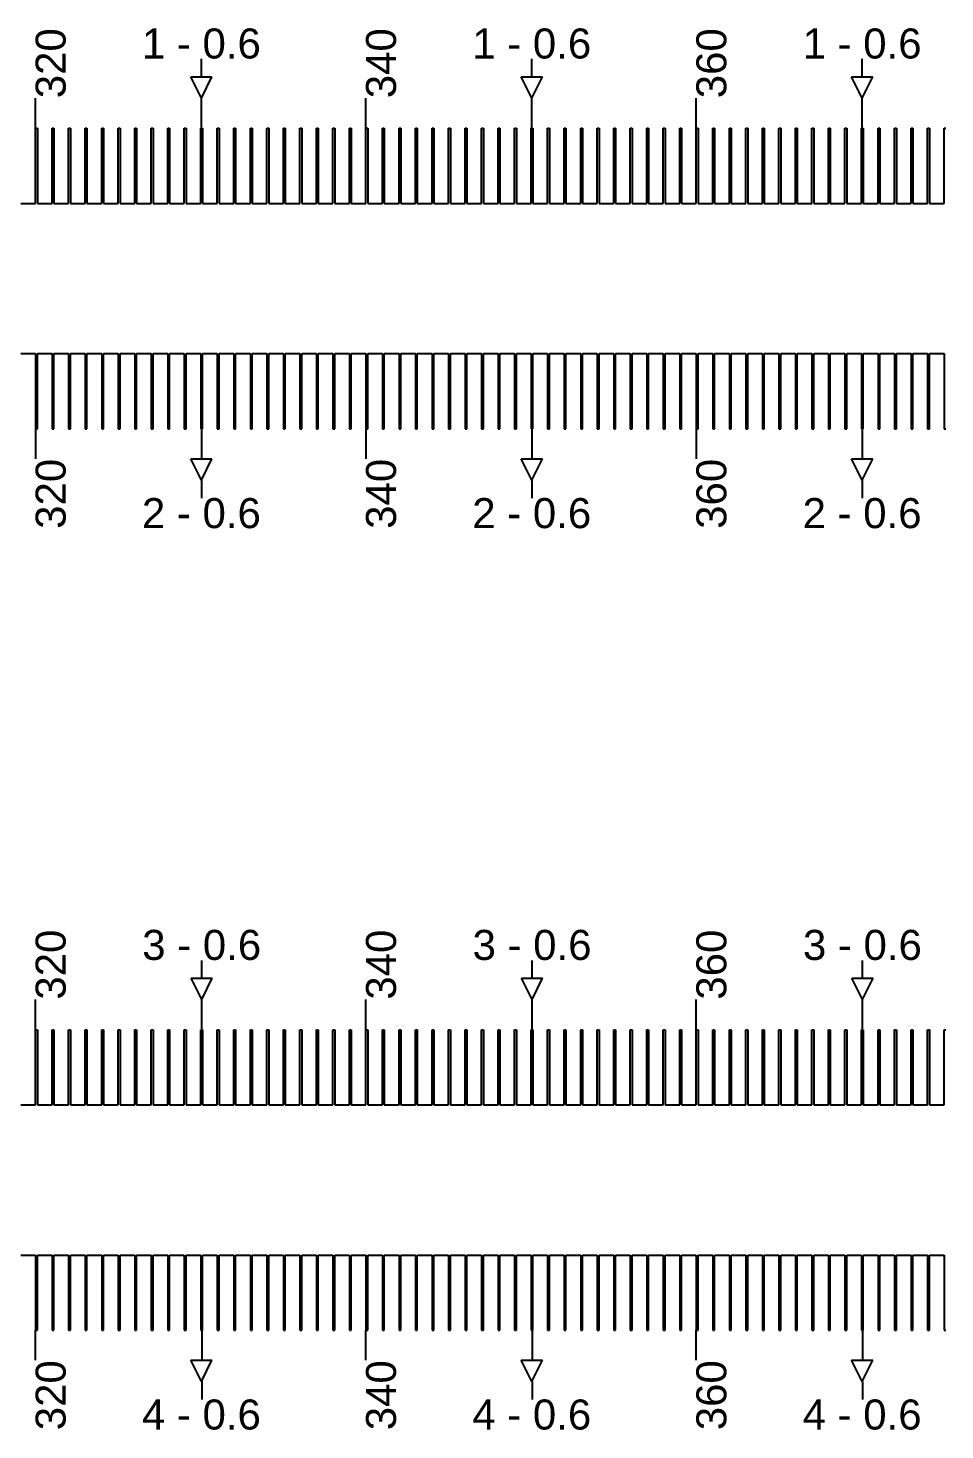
# Model space of a CAD drawing. Extents: x -119394 to 128420, y 74496 to 185496.
# Drawn here: x 45587.8 to 45893.1, y 112862.7 to 113329.2 of the extents above; entities that cross this region are included whole.
import ezdxf

# ---------------------------------------------------------------- set-up
doc = ezdxf.new("R2010")
doc.units = 13
doc.layers.add('CL - Label-1', color=120, linetype='Continuous')
doc.layers.add('CL - Label-2', color=132, linetype='Continuous')
doc.layers.add('CL - Sub-Micro', color=7, linetype='Continuous', true_color=0x47d1ff)
doc.styles.get("Standard").update_dxf_attribs({"font": 'arial.ttf'})

msp = doc.modelspace()

# ---------------------------------------------------------------- linework, layer by layer
for p, q in [((45645.49, 113312.94), (45645.49, 113318.94)), ((45755.49, 113312.94), (45755.49, 113318.94)), ((45865.49, 113312.94), (45865.49, 113318.94)), ((45590.29, 113295.86), (45590.29, 113305.86)), ((45645.49, 113295.86), (45645.49, 113305.86)), ((45700.29, 113295.86), (45700.29, 113305.86)), ((45755.49, 113295.86), (45755.49, 113305.86)), ((45810.29, 113295.86), (45810.29, 113305.86)), ((45865.49, 113295.86), (45865.49, 113305.86)), ((45590.29, 113195.86), (45590.29, 113185.86)), ((45645.49, 113195.86), (45645.49, 113185.86)), ((45700.29, 113195.86), (45700.29, 113185.86)), ((45755.49, 113195.86), (45755.49, 113185.86)), ((45810.29, 113195.86), (45810.29, 113185.86)), ((45865.49, 113195.86), (45865.49, 113185.86)), ((45645.49, 113178.79), (45645.49, 113172.79)), ((45755.49, 113178.79), (45755.49, 113172.79)), ((45865.49, 113178.79), (45865.49, 113172.79)), ((45645.59, 113012.94), (45645.59, 113018.94)), ((45755.59, 113012.94), (45755.59, 113018.94)), ((45865.59, 113012.94), (45865.59, 113018.94)), ((45590.29, 112995.86), (45590.29, 113005.86)), ((45645.59, 112995.86), (45645.59, 113005.86)), ((45700.29, 112995.86), (45700.29, 113005.86)), ((45755.59, 112995.86), (45755.59, 113005.86)), ((45810.29, 112995.86), (45810.29, 113005.86)), ((45865.59, 112995.86), (45865.59, 113005.86)), ((45590.29, 112885.86), (45590.29, 112895.86)), ((45645.59, 112895.86), (45645.59, 112885.86)), ((45700.29, 112885.86), (45700.29, 112895.86)), ((45755.59, 112895.86), (45755.59, 112885.86)), ((45810.29, 112885.86), (45810.29, 112895.86)), ((45865.59, 112895.86), (45865.59, 112885.86)), ((45645.59, 112878.79), (45645.59, 112872.79)), ((45755.59, 112878.79), (45755.59, 112872.79)), ((45865.59, 112878.79), (45865.59, 112872.79))]:
    msp.add_line(p, q)
at = {"layer": 'CL - Label-2'}
for p, q in [((45645.49, 113305.86), (45641.95, 113312.96)), ((45641.95, 113312.96), (45649.02, 113312.96)), ((45645.49, 113305.86), (45649.02, 113312.96)), ((45755.49, 113305.86), (45751.95, 113312.96)), ((45751.95, 113312.96), (45759.02, 113312.96)), ((45755.49, 113305.86), (45759.02, 113312.96)), ((45865.49, 113305.86), (45861.95, 113312.96)), ((45861.95, 113312.96), (45869.02, 113312.96)), ((45865.49, 113305.86), (45869.02, 113312.96)), ((45645.49, 113178.79), (45641.95, 113185.89)), ((45641.95, 113185.89), (45649.02, 113185.89)), ((45645.49, 113178.79), (45649.02, 113185.89)), ((45755.49, 113178.79), (45751.95, 113185.89)), ((45751.95, 113185.89), (45759.02, 113185.89)), ((45755.49, 113178.79), (45759.02, 113185.89)), ((45865.49, 113178.79), (45861.95, 113185.89)), ((45861.95, 113185.89), (45869.02, 113185.89)), ((45865.49, 113178.79), (45869.02, 113185.89)), ((45645.59, 113005.86), (45642.05, 113012.96)), ((45642.05, 113012.96), (45649.12, 113012.96)), ((45645.59, 113005.86), (45649.12, 113012.96)), ((45755.59, 113005.86), (45752.05, 113012.96)), ((45752.05, 113012.96), (45759.12, 113012.96)), ((45755.59, 113005.86), (45759.12, 113012.96)), ((45865.59, 113005.86), (45862.05, 113012.96)), ((45862.05, 113012.96), (45869.12, 113012.96)), ((45865.59, 113005.86), (45869.12, 113012.96)), ((45645.49, 112878.79), (45641.95, 112885.89)), ((45641.95, 112885.89), (45649.02, 112885.89)), ((45645.49, 112878.79), (45649.02, 112885.89)), ((45755.49, 112878.79), (45751.95, 112885.89)), ((45751.95, 112885.89), (45759.02, 112885.89)), ((45755.49, 112878.79), (45759.02, 112885.89)), ((45865.49, 112878.79), (45861.95, 112885.89)), ((45861.95, 112885.89), (45869.02, 112885.89)), ((45865.49, 112878.79), (45869.02, 112885.89))]:
    msp.add_line(p, q, dxfattribs=at)
at = {"layer": 'CL - Sub-Micro'}
for p, q in [((45590.29, 113270.86), (45590.29, 113295.86)), ((45590.29, 113295.86), (45590.89, 113295.86)), ((45590.89, 113295.86), (45590.89, 113270.86)), ((45595.79, 113270.86), (45595.79, 113295.86)), ((45595.79, 113295.86), (45596.39, 113295.86)), ((45596.39, 113295.86), (45596.39, 113270.86)), ((45601.29, 113270.86), (45601.29, 113295.86)), ((45601.29, 113295.86), (45601.89, 113295.86)), ((45601.89, 113295.86), (45601.89, 113270.86)), ((45606.79, 113270.86), (45606.79, 113295.86)), ((45606.79, 113295.86), (45607.39, 113295.86)), ((45607.39, 113295.86), (45607.39, 113270.86)), ((45612.29, 113270.86), (45612.29, 113295.86)), ((45612.29, 113295.86), (45612.89, 113295.86)), ((45612.89, 113295.86), (45612.89, 113270.86)), ((45617.79, 113270.86), (45617.79, 113295.86)), ((45617.79, 113295.86), (45618.39, 113295.86)), ((45618.39, 113295.86), (45618.39, 113270.86)), ((45623.29, 113270.86), (45623.29, 113295.86)), ((45623.29, 113295.86), (45623.89, 113295.86)), ((45623.89, 113295.86), (45623.89, 113270.86)), ((45628.79, 113270.86), (45628.79, 113295.86)), ((45628.79, 113295.86), (45629.39, 113295.86)), ((45629.39, 113295.86), (45629.39, 113270.86)), ((45634.29, 113270.86), (45634.29, 113295.86)), ((45634.29, 113295.86), (45634.89, 113295.86)), ((45634.89, 113295.86), (45634.89, 113270.86)), ((45639.79, 113270.86), (45639.79, 113295.86)), ((45639.79, 113295.86), (45640.39, 113295.86)), ((45640.39, 113295.86), (45640.39, 113270.86)), ((45645.29, 113270.86), (45645.29, 113295.86)), ((45645.29, 113295.86), (45645.89, 113295.86)), ((45645.89, 113295.86), (45645.89, 113270.86)), ((45650.79, 113270.86), (45650.79, 113295.86)), ((45650.79, 113295.86), (45651.39, 113295.86)), ((45651.39, 113295.86), (45651.39, 113270.86)), ((45656.29, 113270.86), (45656.29, 113295.86)), ((45656.29, 113295.86), (45656.89, 113295.86)), ((45656.89, 113295.86), (45656.89, 113270.86)), ((45661.79, 113270.86), (45661.79, 113295.86)), ((45661.79, 113295.86), (45662.39, 113295.86)), ((45662.39, 113295.86), (45662.39, 113270.86)), ((45667.29, 113270.86), (45667.29, 113295.86)), ((45667.29, 113295.86), (45667.89, 113295.86)), ((45667.89, 113295.86), (45667.89, 113270.86)), ((45672.79, 113270.86), (45672.79, 113295.86)), ((45672.79, 113295.86), (45673.39, 113295.86)), ((45673.39, 113295.86), (45673.39, 113270.86)), ((45678.29, 113270.86), (45678.29, 113295.86)), ((45678.29, 113295.86), (45678.89, 113295.86)), ((45678.89, 113295.86), (45678.89, 113270.86)), ((45683.79, 113270.86), (45683.79, 113295.86)), ((45683.79, 113295.86), (45684.39, 113295.86)), ((45684.39, 113295.86), (45684.39, 113270.86)), ((45689.29, 113270.86), (45689.29, 113295.86)), ((45689.29, 113295.86), (45689.89, 113295.86)), ((45689.89, 113295.86), (45689.89, 113270.86)), ((45694.79, 113270.86), (45694.79, 113295.86)), ((45694.79, 113295.86), (45695.39, 113295.86)), ((45695.39, 113295.86), (45695.39, 113270.86)), ((45700.29, 113270.86), (45700.29, 113295.86)), ((45700.29, 113295.86), (45700.89, 113295.86)), ((45700.89, 113295.86), (45700.89, 113270.86)), ((45705.79, 113270.86), (45705.79, 113295.86)), ((45705.79, 113295.86), (45706.39, 113295.86)), ((45706.39, 113295.86), (45706.39, 113270.86)), ((45711.29, 113270.86), (45711.29, 113295.86)), ((45711.29, 113295.86), (45711.89, 113295.86)), ((45711.89, 113295.86), (45711.89, 113270.86)), ((45716.79, 113270.86), (45716.79, 113295.86)), ((45716.79, 113295.86), (45717.39, 113295.86)), ((45717.39, 113295.86), (45717.39, 113270.86)), ((45722.29, 113270.86), (45722.29, 113295.86)), ((45722.29, 113295.86), (45722.89, 113295.86)), ((45722.89, 113295.86), (45722.89, 113270.86)), ((45727.79, 113270.86), (45727.79, 113295.86)), ((45727.79, 113295.86), (45728.39, 113295.86)), ((45728.39, 113295.86), (45728.39, 113270.86)), ((45733.29, 113270.86), (45733.29, 113295.86)), ((45733.29, 113295.86), (45733.89, 113295.86)), ((45733.89, 113295.86), (45733.89, 113270.86)), ((45738.79, 113270.86), (45738.79, 113295.86)), ((45738.79, 113295.86), (45739.39, 113295.86)), ((45739.39, 113295.86), (45739.39, 113270.86)), ((45744.29, 113270.86), (45744.29, 113295.86)), ((45744.29, 113295.86), (45744.89, 113295.86)), ((45744.89, 113295.86), (45744.89, 113270.86)), ((45749.79, 113270.86), (45749.79, 113295.86)), ((45749.79, 113295.86), (45750.39, 113295.86)), ((45750.39, 113295.86), (45750.39, 113270.86)), ((45755.29, 113270.86), (45755.29, 113295.86)), ((45755.29, 113295.86), (45755.89, 113295.86)), ((45755.89, 113295.86), (45755.89, 113270.86)), ((45760.79, 113270.86), (45760.79, 113295.86)), ((45760.79, 113295.86), (45761.39, 113295.86)), ((45761.39, 113295.86), (45761.39, 113270.86)), ((45766.29, 113270.86), (45766.29, 113295.86)), ((45766.29, 113295.86), (45766.89, 113295.86)), ((45766.89, 113295.86), (45766.89, 113270.86)), ((45771.79, 113270.86), (45771.79, 113295.86)), ((45771.79, 113295.86), (45772.39, 113295.86)), ((45772.39, 113295.86), (45772.39, 113270.86)), ((45777.29, 113270.86), (45777.29, 113295.86)), ((45777.29, 113295.86), (45777.89, 113295.86)), ((45777.89, 113295.86), (45777.89, 113270.86)), ((45782.79, 113270.86), (45782.79, 113295.86)), ((45782.79, 113295.86), (45783.39, 113295.86)), ((45783.39, 113295.86), (45783.39, 113270.86)), ((45788.29, 113270.86), (45788.29, 113295.86)), ((45788.29, 113295.86), (45788.89, 113295.86)), ((45788.89, 113295.86), (45788.89, 113270.86)), ((45793.79, 113270.86), (45793.79, 113295.86)), ((45793.79, 113295.86), (45794.39, 113295.86)), ((45794.39, 113295.86), (45794.39, 113270.86)), ((45799.29, 113270.86), (45799.29, 113295.86)), ((45799.29, 113295.86), (45799.89, 113295.86)), ((45799.89, 113295.86), (45799.89, 113270.86)), ((45804.79, 113270.86), (45804.79, 113295.86)), ((45804.79, 113295.86), (45805.39, 113295.86)), ((45805.39, 113295.86), (45805.39, 113270.86)), ((45810.29, 113270.86), (45810.29, 113295.86)), ((45810.29, 113295.86), (45810.89, 113295.86)), ((45810.89, 113295.86), (45810.89, 113270.86)), ((45815.79, 113270.86), (45815.79, 113295.86)), ((45815.79, 113295.86), (45816.39, 113295.86)), ((45816.39, 113295.86), (45816.39, 113270.86)), ((45821.29, 113270.86), (45821.29, 113295.86)), ((45821.29, 113295.86), (45821.89, 113295.86)), ((45821.89, 113295.86), (45821.89, 113270.86)), ((45826.79, 113270.86), (45826.79, 113295.86)), ((45826.79, 113295.86), (45827.39, 113295.86)), ((45827.39, 113295.86), (45827.39, 113270.86)), ((45832.29, 113270.86), (45832.29, 113295.86)), ((45832.29, 113295.86), (45832.89, 113295.86)), ((45832.89, 113295.86), (45832.89, 113270.86)), ((45837.79, 113270.86), (45837.79, 113295.86)), ((45837.79, 113295.86), (45838.39, 113295.86)), ((45838.39, 113295.86), (45838.39, 113270.86)), ((45843.29, 113270.86), (45843.29, 113295.86)), ((45843.29, 113295.86), (45843.89, 113295.86)), ((45843.89, 113295.86), (45843.89, 113270.86)), ((45848.79, 113270.86), (45848.79, 113295.86)), ((45848.79, 113295.86), (45849.39, 113295.86)), ((45849.39, 113295.86), (45849.39, 113270.86)), ((45854.29, 113270.86), (45854.29, 113295.86)), ((45854.29, 113295.86), (45854.89, 113295.86)), ((45854.89, 113295.86), (45854.89, 113270.86)), ((45859.79, 113270.86), (45859.79, 113295.86)), ((45859.79, 113295.86), (45860.39, 113295.86)), ((45860.39, 113295.86), (45860.39, 113270.86)), ((45865.29, 113270.86), (45865.29, 113295.86)), ((45865.29, 113295.86), (45865.89, 113295.86)), ((45865.89, 113295.86), (45865.89, 113270.86)), ((45870.79, 113270.86), (45870.79, 113295.86)), ((45870.79, 113295.86), (45871.39, 113295.86)), ((45871.39, 113295.86), (45871.39, 113270.86)), ((45876.29, 113270.86), (45876.29, 113295.86)), ((45876.29, 113295.86), (45876.89, 113295.86)), ((45876.89, 113295.86), (45876.89, 113270.86)), ((45881.79, 113270.86), (45881.79, 113295.86)), ((45881.79, 113295.86), (45882.39, 113295.86)), ((45882.39, 113295.86), (45882.39, 113270.86)), ((45887.29, 113270.86), (45887.29, 113295.86)), ((45887.29, 113295.86), (45887.89, 113295.86)), ((45887.89, 113295.86), (45887.89, 113270.86)), ((45892.79, 113270.86), (45892.79, 113295.86)), ((45892.79, 113295.86), (45893.39, 113295.86)), ((45585.39, 113270.86), (45590.29, 113270.86)), ((45590.89, 113270.86), (45595.79, 113270.86)), ((45596.39, 113270.86), (45601.29, 113270.86)), ((45601.89, 113270.86), (45606.79, 113270.86)), ((45607.39, 113270.86), (45612.29, 113270.86)), ((45612.89, 113270.86), (45617.79, 113270.86)), ((45618.39, 113270.86), (45623.29, 113270.86)), ((45623.89, 113270.86), (45628.79, 113270.86)), ((45629.39, 113270.86), (45634.29, 113270.86)), ((45634.89, 113270.86), (45639.79, 113270.86)), ((45640.39, 113270.86), (45645.29, 113270.86)), ((45645.89, 113270.86), (45650.79, 113270.86)), ((45651.39, 113270.86), (45656.29, 113270.86)), ((45656.89, 113270.86), (45661.79, 113270.86)), ((45662.39, 113270.86), (45667.29, 113270.86)), ((45667.89, 113270.86), (45672.79, 113270.86)), ((45673.39, 113270.86), (45678.29, 113270.86)), ((45678.89, 113270.86), (45683.79, 113270.86)), ((45684.39, 113270.86), (45689.29, 113270.86)), ((45689.89, 113270.86), (45694.79, 113270.86)), ((45695.39, 113270.86), (45700.29, 113270.86)), ((45700.89, 113270.86), (45705.79, 113270.86)), ((45706.39, 113270.86), (45711.29, 113270.86)), ((45711.89, 113270.86), (45716.79, 113270.86)), ((45717.39, 113270.86), (45722.29, 113270.86)), ((45722.89, 113270.86), (45727.79, 113270.86)), ((45728.39, 113270.86), (45733.29, 113270.86)), ((45733.89, 113270.86), (45738.79, 113270.86)), ((45739.39, 113270.86), (45744.29, 113270.86)), ((45744.89, 113270.86), (45749.79, 113270.86)), ((45750.39, 113270.86), (45755.29, 113270.86)), ((45755.89, 113270.86), (45760.79, 113270.86)), ((45761.39, 113270.86), (45766.29, 113270.86)), ((45766.89, 113270.86), (45771.79, 113270.86)), ((45772.39, 113270.86), (45777.29, 113270.86)), ((45777.89, 113270.86), (45782.79, 113270.86)), ((45783.39, 113270.86), (45788.29, 113270.86)), ((45788.89, 113270.86), (45793.79, 113270.86)), ((45794.39, 113270.86), (45799.29, 113270.86)), ((45799.89, 113270.86), (45804.79, 113270.86)), ((45805.39, 113270.86), (45810.29, 113270.86)), ((45810.89, 113270.86), (45815.79, 113270.86)), ((45816.39, 113270.86), (45821.29, 113270.86)), ((45821.89, 113270.86), (45826.79, 113270.86)), ((45827.39, 113270.86), (45832.29, 113270.86)), ((45832.89, 113270.86), (45837.79, 113270.86)), ((45838.39, 113270.86), (45843.29, 113270.86)), ((45843.89, 113270.86), (45848.79, 113270.86)), ((45849.39, 113270.86), (45854.29, 113270.86)), ((45854.89, 113270.86), (45859.79, 113270.86)), ((45860.39, 113270.86), (45865.29, 113270.86)), ((45865.89, 113270.86), (45870.79, 113270.86)), ((45871.39, 113270.86), (45876.29, 113270.86)), ((45876.89, 113270.86), (45881.79, 113270.86)), ((45882.39, 113270.86), (45887.29, 113270.86)), ((45887.89, 113270.86), (45892.79, 113270.86)), ((45585.39, 113220.86), (45590.29, 113220.86)), ((45590.29, 113220.86), (45590.29, 113195.86)), ((45590.89, 113195.86), (45590.89, 113220.86)), ((45590.89, 113220.86), (45595.79, 113220.86)), ((45595.79, 113220.86), (45595.79, 113195.86)), ((45596.39, 113195.86), (45596.39, 113220.86)), ((45596.39, 113220.86), (45601.29, 113220.86)), ((45601.29, 113220.86), (45601.29, 113195.86)), ((45601.89, 113195.86), (45601.89, 113220.86)), ((45601.89, 113220.86), (45606.79, 113220.86)), ((45606.79, 113220.86), (45606.79, 113195.86)), ((45607.39, 113195.86), (45607.39, 113220.86)), ((45607.39, 113220.86), (45612.29, 113220.86)), ((45612.29, 113220.86), (45612.29, 113195.86)), ((45612.89, 113195.86), (45612.89, 113220.86)), ((45612.89, 113220.86), (45617.79, 113220.86)), ((45617.79, 113220.86), (45617.79, 113195.86)), ((45618.39, 113195.86), (45618.39, 113220.86)), ((45618.39, 113220.86), (45623.29, 113220.86)), ((45623.29, 113220.86), (45623.29, 113195.86)), ((45623.89, 113195.86), (45623.89, 113220.86)), ((45623.89, 113220.86), (45628.79, 113220.86)), ((45628.79, 113220.86), (45628.79, 113195.86)), ((45629.39, 113195.86), (45629.39, 113220.86)), ((45629.39, 113220.86), (45634.29, 113220.86)), ((45634.29, 113220.86), (45634.29, 113195.86)), ((45634.89, 113195.86), (45634.89, 113220.86)), ((45634.89, 113220.86), (45639.79, 113220.86)), ((45639.79, 113220.86), (45639.79, 113195.86)), ((45640.39, 113195.86), (45640.39, 113220.86)), ((45640.39, 113220.86), (45645.29, 113220.86)), ((45645.29, 113220.86), (45645.29, 113195.86)), ((45645.89, 113195.86), (45645.89, 113220.86)), ((45645.89, 113220.86), (45650.79, 113220.86)), ((45650.79, 113220.86), (45650.79, 113195.86)), ((45651.39, 113195.86), (45651.39, 113220.86)), ((45651.39, 113220.86), (45656.29, 113220.86)), ((45656.29, 113220.86), (45656.29, 113195.86)), ((45656.89, 113195.86), (45656.89, 113220.86)), ((45656.89, 113220.86), (45661.79, 113220.86)), ((45661.79, 113220.86), (45661.79, 113195.86)), ((45662.39, 113195.86), (45662.39, 113220.86)), ((45662.39, 113220.86), (45667.29, 113220.86)), ((45667.29, 113220.86), (45667.29, 113195.86)), ((45667.89, 113195.86), (45667.89, 113220.86)), ((45667.89, 113220.86), (45672.79, 113220.86)), ((45672.79, 113220.86), (45672.79, 113195.86)), ((45673.39, 113195.86), (45673.39, 113220.86)), ((45673.39, 113220.86), (45678.29, 113220.86)), ((45678.29, 113220.86), (45678.29, 113195.86)), ((45678.89, 113195.86), (45678.89, 113220.86)), ((45678.89, 113220.86), (45683.79, 113220.86)), ((45683.79, 113220.86), (45683.79, 113195.86)), ((45684.39, 113195.86), (45684.39, 113220.86)), ((45684.39, 113220.86), (45689.29, 113220.86)), ((45689.29, 113220.86), (45689.29, 113195.86)), ((45689.89, 113195.86), (45689.89, 113220.86)), ((45689.89, 113220.86), (45694.79, 113220.86)), ((45694.79, 113220.86), (45694.79, 113195.86)), ((45695.39, 113195.86), (45695.39, 113220.86)), ((45695.39, 113220.86), (45700.29, 113220.86)), ((45700.29, 113220.86), (45700.29, 113195.86)), ((45700.89, 113195.86), (45700.89, 113220.86)), ((45700.89, 113220.86), (45705.79, 113220.86)), ((45705.79, 113220.86), (45705.79, 113195.86)), ((45706.39, 113195.86), (45706.39, 113220.86)), ((45706.39, 113220.86), (45711.29, 113220.86)), ((45711.29, 113220.86), (45711.29, 113195.86)), ((45711.89, 113195.86), (45711.89, 113220.86)), ((45711.89, 113220.86), (45716.79, 113220.86)), ((45716.79, 113220.86), (45716.79, 113195.86)), ((45717.39, 113195.86), (45717.39, 113220.86)), ((45717.39, 113220.86), (45722.29, 113220.86)), ((45722.29, 113220.86), (45722.29, 113195.86)), ((45722.89, 113195.86), (45722.89, 113220.86)), ((45722.89, 113220.86), (45727.79, 113220.86)), ((45727.79, 113220.86), (45727.79, 113195.86)), ((45728.39, 113195.86), (45728.39, 113220.86)), ((45728.39, 113220.86), (45733.29, 113220.86)), ((45733.29, 113220.86), (45733.29, 113195.86)), ((45733.89, 113195.86), (45733.89, 113220.86)), ((45733.89, 113220.86), (45738.79, 113220.86)), ((45738.79, 113220.86), (45738.79, 113195.86)), ((45739.39, 113195.86), (45739.39, 113220.86)), ((45739.39, 113220.86), (45744.29, 113220.86)), ((45744.29, 113220.86), (45744.29, 113195.86)), ((45744.89, 113195.86), (45744.89, 113220.86)), ((45744.89, 113220.86), (45749.79, 113220.86)), ((45749.79, 113220.86), (45749.79, 113195.86)), ((45750.39, 113195.86), (45750.39, 113220.86)), ((45750.39, 113220.86), (45755.29, 113220.86)), ((45755.29, 113220.86), (45755.29, 113195.86)), ((45755.89, 113195.86), (45755.89, 113220.86)), ((45755.89, 113220.86), (45760.79, 113220.86)), ((45760.79, 113220.86), (45760.79, 113195.86)), ((45761.39, 113195.86), (45761.39, 113220.86)), ((45761.39, 113220.86), (45766.29, 113220.86)), ((45766.29, 113220.86), (45766.29, 113195.86)), ((45766.89, 113195.86), (45766.89, 113220.86)), ((45766.89, 113220.86), (45771.79, 113220.86)), ((45771.79, 113220.86), (45771.79, 113195.86)), ((45772.39, 113195.86), (45772.39, 113220.86)), ((45772.39, 113220.86), (45777.29, 113220.86)), ((45777.29, 113220.86), (45777.29, 113195.86)), ((45777.89, 113195.86), (45777.89, 113220.86)), ((45777.89, 113220.86), (45782.79, 113220.86)), ((45782.79, 113220.86), (45782.79, 113195.86)), ((45783.39, 113195.86), (45783.39, 113220.86)), ((45783.39, 113220.86), (45788.29, 113220.86)), ((45788.29, 113220.86), (45788.29, 113195.86)), ((45788.89, 113195.86), (45788.89, 113220.86)), ((45788.89, 113220.86), (45793.79, 113220.86)), ((45793.79, 113220.86), (45793.79, 113195.86)), ((45794.39, 113195.86), (45794.39, 113220.86)), ((45794.39, 113220.86), (45799.29, 113220.86)), ((45799.29, 113220.86), (45799.29, 113195.86)), ((45799.89, 113195.86), (45799.89, 113220.86)), ((45799.89, 113220.86), (45804.79, 113220.86)), ((45804.79, 113220.86), (45804.79, 113195.86)), ((45805.39, 113195.86), (45805.39, 113220.86)), ((45805.39, 113220.86), (45810.29, 113220.86)), ((45810.29, 113220.86), (45810.29, 113195.86)), ((45810.89, 113195.86), (45810.89, 113220.86)), ((45810.89, 113220.86), (45815.79, 113220.86)), ((45815.79, 113220.86), (45815.79, 113195.86)), ((45816.39, 113195.86), (45816.39, 113220.86)), ((45816.39, 113220.86), (45821.29, 113220.86)), ((45821.29, 113220.86), (45821.29, 113195.86)), ((45821.89, 113195.86), (45821.89, 113220.86)), ((45821.89, 113220.86), (45826.79, 113220.86)), ((45826.79, 113220.86), (45826.79, 113195.86)), ((45827.39, 113195.86), (45827.39, 113220.86)), ((45827.39, 113220.86), (45832.29, 113220.86)), ((45832.29, 113220.86), (45832.29, 113195.86)), ((45832.89, 113195.86), (45832.89, 113220.86)), ((45832.89, 113220.86), (45837.79, 113220.86)), ((45837.79, 113220.86), (45837.79, 113195.86)), ((45838.39, 113195.86), (45838.39, 113220.86)), ((45838.39, 113220.86), (45843.29, 113220.86)), ((45843.29, 113220.86), (45843.29, 113195.86)), ((45843.89, 113195.86), (45843.89, 113220.86)), ((45843.89, 113220.86), (45848.79, 113220.86)), ((45848.79, 113220.86), (45848.79, 113195.86)), ((45849.39, 113195.86), (45849.39, 113220.86)), ((45849.39, 113220.86), (45854.29, 113220.86)), ((45854.29, 113220.86), (45854.29, 113195.86)), ((45854.89, 113195.86), (45854.89, 113220.86)), ((45854.89, 113220.86), (45859.79, 113220.86)), ((45859.79, 113220.86), (45859.79, 113195.86)), ((45860.39, 113195.86), (45860.39, 113220.86)), ((45860.39, 113220.86), (45865.29, 113220.86)), ((45865.29, 113220.86), (45865.29, 113195.86)), ((45865.89, 113195.86), (45865.89, 113220.86)), ((45865.89, 113220.86), (45870.79, 113220.86)), ((45870.79, 113220.86), (45870.79, 113195.86)), ((45871.39, 113195.86), (45871.39, 113220.86)), ((45871.39, 113220.86), (45876.29, 113220.86)), ((45876.29, 113220.86), (45876.29, 113195.86)), ((45876.89, 113195.86), (45876.89, 113220.86)), ((45876.89, 113220.86), (45881.79, 113220.86)), ((45881.79, 113220.86), (45881.79, 113195.86)), ((45882.39, 113195.86), (45882.39, 113220.86)), ((45882.39, 113220.86), (45887.29, 113220.86)), ((45887.29, 113220.86), (45887.29, 113195.86)), ((45887.89, 113195.86), (45887.89, 113220.86)), ((45887.89, 113220.86), (45892.79, 113220.86)), ((45892.79, 113220.86), (45892.79, 113195.86)), ((45590.29, 113195.86), (45590.89, 113195.86)), ((45595.79, 113195.86), (45596.39, 113195.86)), ((45601.29, 113195.86), (45601.89, 113195.86)), ((45606.79, 113195.86), (45607.39, 113195.86)), ((45612.29, 113195.86), (45612.89, 113195.86)), ((45617.79, 113195.86), (45618.39, 113195.86)), ((45623.29, 113195.86), (45623.89, 113195.86)), ((45628.79, 113195.86), (45629.39, 113195.86)), ((45634.29, 113195.86), (45634.89, 113195.86)), ((45639.79, 113195.86), (45640.39, 113195.86)), ((45645.29, 113195.86), (45645.89, 113195.86)), ((45650.79, 113195.86), (45651.39, 113195.86)), ((45656.29, 113195.86), (45656.89, 113195.86)), ((45661.79, 113195.86), (45662.39, 113195.86)), ((45667.29, 113195.86), (45667.89, 113195.86)), ((45672.79, 113195.86), (45673.39, 113195.86)), ((45678.29, 113195.86), (45678.89, 113195.86)), ((45683.79, 113195.86), (45684.39, 113195.86)), ((45689.29, 113195.86), (45689.89, 113195.86)), ((45694.79, 113195.86), (45695.39, 113195.86)), ((45700.29, 113195.86), (45700.89, 113195.86)), ((45705.79, 113195.86), (45706.39, 113195.86)), ((45711.29, 113195.86), (45711.89, 113195.86)), ((45716.79, 113195.86), (45717.39, 113195.86)), ((45722.29, 113195.86), (45722.89, 113195.86)), ((45727.79, 113195.86), (45728.39, 113195.86)), ((45733.29, 113195.86), (45733.89, 113195.86)), ((45738.79, 113195.86), (45739.39, 113195.86)), ((45744.29, 113195.86), (45744.89, 113195.86)), ((45749.79, 113195.86), (45750.39, 113195.86)), ((45755.29, 113195.86), (45755.89, 113195.86)), ((45760.79, 113195.86), (45761.39, 113195.86)), ((45766.29, 113195.86), (45766.89, 113195.86)), ((45771.79, 113195.86), (45772.39, 113195.86)), ((45777.29, 113195.86), (45777.89, 113195.86)), ((45782.79, 113195.86), (45783.39, 113195.86)), ((45788.29, 113195.86), (45788.89, 113195.86)), ((45793.79, 113195.86), (45794.39, 113195.86)), ((45799.29, 113195.86), (45799.89, 113195.86)), ((45804.79, 113195.86), (45805.39, 113195.86)), ((45810.29, 113195.86), (45810.89, 113195.86)), ((45815.79, 113195.86), (45816.39, 113195.86)), ((45821.29, 113195.86), (45821.89, 113195.86)), ((45826.79, 113195.86), (45827.39, 113195.86)), ((45832.29, 113195.86), (45832.89, 113195.86)), ((45837.79, 113195.86), (45838.39, 113195.86)), ((45843.29, 113195.86), (45843.89, 113195.86)), ((45848.79, 113195.86), (45849.39, 113195.86)), ((45854.29, 113195.86), (45854.89, 113195.86)), ((45859.79, 113195.86), (45860.39, 113195.86)), ((45865.29, 113195.86), (45865.89, 113195.86)), ((45870.79, 113195.86), (45871.39, 113195.86)), ((45876.29, 113195.86), (45876.89, 113195.86)), ((45881.79, 113195.86), (45882.39, 113195.86)), ((45887.29, 113195.86), (45887.89, 113195.86)), ((45892.79, 113195.86), (45893.39, 113195.86)), ((45590.29, 112970.86), (45590.29, 112995.86)), ((45590.29, 112995.86), (45590.89, 112995.86)), ((45590.89, 112995.86), (45590.89, 112970.86)), ((45595.79, 112970.86), (45595.79, 112995.86)), ((45595.79, 112995.86), (45596.39, 112995.86)), ((45596.39, 112995.86), (45596.39, 112970.86)), ((45601.29, 112970.86), (45601.29, 112995.86)), ((45601.29, 112995.86), (45601.89, 112995.86)), ((45601.89, 112995.86), (45601.89, 112970.86)), ((45606.79, 112970.86), (45606.79, 112995.86)), ((45606.79, 112995.86), (45607.39, 112995.86)), ((45607.39, 112995.86), (45607.39, 112970.86)), ((45612.29, 112970.86), (45612.29, 112995.86)), ((45612.29, 112995.86), (45612.89, 112995.86)), ((45612.89, 112995.86), (45612.89, 112970.86)), ((45617.79, 112970.86), (45617.79, 112995.86)), ((45617.79, 112995.86), (45618.39, 112995.86)), ((45618.39, 112995.86), (45618.39, 112970.86)), ((45623.29, 112970.86), (45623.29, 112995.86)), ((45623.29, 112995.86), (45623.89, 112995.86)), ((45623.89, 112995.86), (45623.89, 112970.86)), ((45628.79, 112970.86), (45628.79, 112995.86)), ((45628.79, 112995.86), (45629.39, 112995.86)), ((45629.39, 112995.86), (45629.39, 112970.86)), ((45634.29, 112970.86), (45634.29, 112995.86)), ((45634.29, 112995.86), (45634.89, 112995.86)), ((45634.89, 112995.86), (45634.89, 112970.86)), ((45639.79, 112970.86), (45639.79, 112995.86)), ((45639.79, 112995.86), (45640.39, 112995.86)), ((45640.39, 112995.86), (45640.39, 112970.86)), ((45645.29, 112970.86), (45645.29, 112995.86)), ((45645.29, 112995.86), (45645.89, 112995.86)), ((45645.89, 112995.86), (45645.89, 112970.86)), ((45650.79, 112970.86), (45650.79, 112995.86)), ((45650.79, 112995.86), (45651.39, 112995.86)), ((45651.39, 112995.86), (45651.39, 112970.86)), ((45656.29, 112970.86), (45656.29, 112995.86)), ((45656.29, 112995.86), (45656.89, 112995.86)), ((45656.89, 112995.86), (45656.89, 112970.86)), ((45661.79, 112970.86), (45661.79, 112995.86)), ((45661.79, 112995.86), (45662.39, 112995.86)), ((45662.39, 112995.86), (45662.39, 112970.86)), ((45667.29, 112970.86), (45667.29, 112995.86)), ((45667.29, 112995.86), (45667.89, 112995.86)), ((45667.89, 112995.86), (45667.89, 112970.86)), ((45672.79, 112970.86), (45672.79, 112995.86)), ((45672.79, 112995.86), (45673.39, 112995.86)), ((45673.39, 112995.86), (45673.39, 112970.86)), ((45678.29, 112970.86), (45678.29, 112995.86)), ((45678.29, 112995.86), (45678.89, 112995.86)), ((45678.89, 112995.86), (45678.89, 112970.86)), ((45683.79, 112970.86), (45683.79, 112995.86)), ((45683.79, 112995.86), (45684.39, 112995.86)), ((45684.39, 112995.86), (45684.39, 112970.86)), ((45689.29, 112970.86), (45689.29, 112995.86)), ((45689.29, 112995.86), (45689.89, 112995.86)), ((45689.89, 112995.86), (45689.89, 112970.86)), ((45694.79, 112970.86), (45694.79, 112995.86)), ((45694.79, 112995.86), (45695.39, 112995.86)), ((45695.39, 112995.86), (45695.39, 112970.86)), ((45700.29, 112970.86), (45700.29, 112995.86)), ((45700.29, 112995.86), (45700.89, 112995.86)), ((45700.89, 112995.86), (45700.89, 112970.86)), ((45705.79, 112970.86), (45705.79, 112995.86)), ((45705.79, 112995.86), (45706.39, 112995.86)), ((45706.39, 112995.86), (45706.39, 112970.86)), ((45711.29, 112970.86), (45711.29, 112995.86)), ((45711.29, 112995.86), (45711.89, 112995.86)), ((45711.89, 112995.86), (45711.89, 112970.86)), ((45716.79, 112970.86), (45716.79, 112995.86)), ((45716.79, 112995.86), (45717.39, 112995.86)), ((45717.39, 112995.86), (45717.39, 112970.86)), ((45722.29, 112970.86), (45722.29, 112995.86)), ((45722.29, 112995.86), (45722.89, 112995.86)), ((45722.89, 112995.86), (45722.89, 112970.86)), ((45727.79, 112970.86), (45727.79, 112995.86)), ((45727.79, 112995.86), (45728.39, 112995.86)), ((45728.39, 112995.86), (45728.39, 112970.86)), ((45733.29, 112970.86), (45733.29, 112995.86)), ((45733.29, 112995.86), (45733.89, 112995.86)), ((45733.89, 112995.86), (45733.89, 112970.86)), ((45738.79, 112970.86), (45738.79, 112995.86)), ((45738.79, 112995.86), (45739.39, 112995.86)), ((45739.39, 112995.86), (45739.39, 112970.86)), ((45744.29, 112970.86), (45744.29, 112995.86)), ((45744.29, 112995.86), (45744.89, 112995.86)), ((45744.89, 112995.86), (45744.89, 112970.86)), ((45749.79, 112970.86), (45749.79, 112995.86)), ((45749.79, 112995.86), (45750.39, 112995.86)), ((45750.39, 112995.86), (45750.39, 112970.86)), ((45755.29, 112970.86), (45755.29, 112995.86)), ((45755.29, 112995.86), (45755.89, 112995.86)), ((45755.89, 112995.86), (45755.89, 112970.86)), ((45760.79, 112970.86), (45760.79, 112995.86)), ((45760.79, 112995.86), (45761.39, 112995.86)), ((45761.39, 112995.86), (45761.39, 112970.86)), ((45766.29, 112970.86), (45766.29, 112995.86)), ((45766.29, 112995.86), (45766.89, 112995.86)), ((45766.89, 112995.86), (45766.89, 112970.86)), ((45771.79, 112970.86), (45771.79, 112995.86)), ((45771.79, 112995.86), (45772.39, 112995.86)), ((45772.39, 112995.86), (45772.39, 112970.86)), ((45777.29, 112970.86), (45777.29, 112995.86)), ((45777.29, 112995.86), (45777.89, 112995.86)), ((45777.89, 112995.86), (45777.89, 112970.86)), ((45782.79, 112970.86), (45782.79, 112995.86)), ((45782.79, 112995.86), (45783.39, 112995.86)), ((45783.39, 112995.86), (45783.39, 112970.86)), ((45788.29, 112970.86), (45788.29, 112995.86)), ((45788.29, 112995.86), (45788.89, 112995.86)), ((45788.89, 112995.86), (45788.89, 112970.86)), ((45793.79, 112970.86), (45793.79, 112995.86)), ((45793.79, 112995.86), (45794.39, 112995.86)), ((45794.39, 112995.86), (45794.39, 112970.86)), ((45799.29, 112970.86), (45799.29, 112995.86)), ((45799.29, 112995.86), (45799.89, 112995.86)), ((45799.89, 112995.86), (45799.89, 112970.86)), ((45804.79, 112970.86), (45804.79, 112995.86)), ((45804.79, 112995.86), (45805.39, 112995.86)), ((45805.39, 112995.86), (45805.39, 112970.86)), ((45810.29, 112970.86), (45810.29, 112995.86)), ((45810.29, 112995.86), (45810.89, 112995.86)), ((45810.89, 112995.86), (45810.89, 112970.86)), ((45815.79, 112970.86), (45815.79, 112995.86)), ((45815.79, 112995.86), (45816.39, 112995.86)), ((45816.39, 112995.86), (45816.39, 112970.86)), ((45821.29, 112970.86), (45821.29, 112995.86)), ((45821.29, 112995.86), (45821.89, 112995.86)), ((45821.89, 112995.86), (45821.89, 112970.86)), ((45826.79, 112970.86), (45826.79, 112995.86)), ((45826.79, 112995.86), (45827.39, 112995.86)), ((45827.39, 112995.86), (45827.39, 112970.86)), ((45832.29, 112970.86), (45832.29, 112995.86)), ((45832.29, 112995.86), (45832.89, 112995.86)), ((45832.89, 112995.86), (45832.89, 112970.86)), ((45837.79, 112970.86), (45837.79, 112995.86)), ((45837.79, 112995.86), (45838.39, 112995.86)), ((45838.39, 112995.86), (45838.39, 112970.86)), ((45843.29, 112970.86), (45843.29, 112995.86)), ((45843.29, 112995.86), (45843.89, 112995.86)), ((45843.89, 112995.86), (45843.89, 112970.86)), ((45848.79, 112970.86), (45848.79, 112995.86)), ((45848.79, 112995.86), (45849.39, 112995.86)), ((45849.39, 112995.86), (45849.39, 112970.86)), ((45854.29, 112970.86), (45854.29, 112995.86)), ((45854.29, 112995.86), (45854.89, 112995.86)), ((45854.89, 112995.86), (45854.89, 112970.86)), ((45859.79, 112970.86), (45859.79, 112995.86)), ((45859.79, 112995.86), (45860.39, 112995.86)), ((45860.39, 112995.86), (45860.39, 112970.86)), ((45865.29, 112970.86), (45865.29, 112995.86)), ((45865.29, 112995.86), (45865.89, 112995.86)), ((45865.89, 112995.86), (45865.89, 112970.86)), ((45870.79, 112970.86), (45870.79, 112995.86)), ((45870.79, 112995.86), (45871.39, 112995.86)), ((45871.39, 112995.86), (45871.39, 112970.86)), ((45876.29, 112970.86), (45876.29, 112995.86)), ((45876.29, 112995.86), (45876.89, 112995.86)), ((45876.89, 112995.86), (45876.89, 112970.86)), ((45881.79, 112970.86), (45881.79, 112995.86)), ((45881.79, 112995.86), (45882.39, 112995.86)), ((45882.39, 112995.86), (45882.39, 112970.86)), ((45887.29, 112970.86), (45887.29, 112995.86)), ((45887.29, 112995.86), (45887.89, 112995.86)), ((45887.89, 112995.86), (45887.89, 112970.86)), ((45892.79, 112970.86), (45892.79, 112995.86)), ((45892.79, 112995.86), (45893.39, 112995.86)), ((45585.39, 112970.86), (45590.29, 112970.86)), ((45590.89, 112970.86), (45595.79, 112970.86)), ((45596.39, 112970.86), (45601.29, 112970.86)), ((45601.89, 112970.86), (45606.79, 112970.86)), ((45607.39, 112970.86), (45612.29, 112970.86)), ((45612.89, 112970.86), (45617.79, 112970.86)), ((45618.39, 112970.86), (45623.29, 112970.86)), ((45623.89, 112970.86), (45628.79, 112970.86)), ((45629.39, 112970.86), (45634.29, 112970.86)), ((45634.89, 112970.86), (45639.79, 112970.86)), ((45640.39, 112970.86), (45645.29, 112970.86)), ((45645.89, 112970.86), (45650.79, 112970.86)), ((45651.39, 112970.86), (45656.29, 112970.86)), ((45656.89, 112970.86), (45661.79, 112970.86)), ((45662.39, 112970.86), (45667.29, 112970.86)), ((45667.89, 112970.86), (45672.79, 112970.86)), ((45673.39, 112970.86), (45678.29, 112970.86)), ((45678.89, 112970.86), (45683.79, 112970.86)), ((45684.39, 112970.86), (45689.29, 112970.86)), ((45689.89, 112970.86), (45694.79, 112970.86)), ((45695.39, 112970.86), (45700.29, 112970.86)), ((45700.89, 112970.86), (45705.79, 112970.86)), ((45706.39, 112970.86), (45711.29, 112970.86)), ((45711.89, 112970.86), (45716.79, 112970.86)), ((45717.39, 112970.86), (45722.29, 112970.86)), ((45722.89, 112970.86), (45727.79, 112970.86)), ((45728.39, 112970.86), (45733.29, 112970.86)), ((45733.89, 112970.86), (45738.79, 112970.86)), ((45739.39, 112970.86), (45744.29, 112970.86)), ((45744.89, 112970.86), (45749.79, 112970.86)), ((45750.39, 112970.86), (45755.29, 112970.86)), ((45755.89, 112970.86), (45760.79, 112970.86)), ((45761.39, 112970.86), (45766.29, 112970.86)), ((45766.89, 112970.86), (45771.79, 112970.86)), ((45772.39, 112970.86), (45777.29, 112970.86)), ((45777.89, 112970.86), (45782.79, 112970.86)), ((45783.39, 112970.86), (45788.29, 112970.86)), ((45788.89, 112970.86), (45793.79, 112970.86)), ((45794.39, 112970.86), (45799.29, 112970.86)), ((45799.89, 112970.86), (45804.79, 112970.86)), ((45805.39, 112970.86), (45810.29, 112970.86)), ((45810.89, 112970.86), (45815.79, 112970.86)), ((45816.39, 112970.86), (45821.29, 112970.86)), ((45821.89, 112970.86), (45826.79, 112970.86)), ((45827.39, 112970.86), (45832.29, 112970.86)), ((45832.89, 112970.86), (45837.79, 112970.86)), ((45838.39, 112970.86), (45843.29, 112970.86)), ((45843.89, 112970.86), (45848.79, 112970.86)), ((45849.39, 112970.86), (45854.29, 112970.86)), ((45854.89, 112970.86), (45859.79, 112970.86)), ((45860.39, 112970.86), (45865.29, 112970.86)), ((45865.89, 112970.86), (45870.79, 112970.86)), ((45871.39, 112970.86), (45876.29, 112970.86)), ((45876.89, 112970.86), (45881.79, 112970.86)), ((45882.39, 112970.86), (45887.29, 112970.86)), ((45887.89, 112970.86), (45892.79, 112970.86)), ((45585.39, 112920.86), (45590.29, 112920.86)), ((45590.29, 112920.86), (45590.29, 112895.86)), ((45590.89, 112895.86), (45590.89, 112920.86)), ((45590.89, 112920.86), (45595.79, 112920.86)), ((45595.79, 112920.86), (45595.79, 112895.86)), ((45596.39, 112895.86), (45596.39, 112920.86)), ((45596.39, 112920.86), (45601.29, 112920.86)), ((45601.29, 112920.86), (45601.29, 112895.86)), ((45601.89, 112895.86), (45601.89, 112920.86)), ((45601.89, 112920.86), (45606.79, 112920.86)), ((45606.79, 112920.86), (45606.79, 112895.86)), ((45607.39, 112895.86), (45607.39, 112920.86)), ((45607.39, 112920.86), (45612.29, 112920.86)), ((45612.29, 112920.86), (45612.29, 112895.86)), ((45612.89, 112895.86), (45612.89, 112920.86)), ((45612.89, 112920.86), (45617.79, 112920.86)), ((45617.79, 112920.86), (45617.79, 112895.86)), ((45618.39, 112895.86), (45618.39, 112920.86)), ((45618.39, 112920.86), (45623.29, 112920.86)), ((45623.29, 112920.86), (45623.29, 112895.86)), ((45623.89, 112895.86), (45623.89, 112920.86)), ((45623.89, 112920.86), (45628.79, 112920.86)), ((45628.79, 112920.86), (45628.79, 112895.86)), ((45629.39, 112895.86), (45629.39, 112920.86)), ((45629.39, 112920.86), (45634.29, 112920.86)), ((45634.29, 112920.86), (45634.29, 112895.86)), ((45634.89, 112895.86), (45634.89, 112920.86)), ((45634.89, 112920.86), (45639.79, 112920.86)), ((45639.79, 112920.86), (45639.79, 112895.86)), ((45640.39, 112895.86), (45640.39, 112920.86)), ((45640.39, 112920.86), (45645.29, 112920.86)), ((45645.29, 112920.86), (45645.29, 112895.86)), ((45645.89, 112895.86), (45645.89, 112920.86)), ((45645.89, 112920.86), (45650.79, 112920.86)), ((45650.79, 112920.86), (45650.79, 112895.86)), ((45651.39, 112895.86), (45651.39, 112920.86)), ((45651.39, 112920.86), (45656.29, 112920.86)), ((45656.29, 112920.86), (45656.29, 112895.86)), ((45656.89, 112895.86), (45656.89, 112920.86)), ((45656.89, 112920.86), (45661.79, 112920.86)), ((45661.79, 112920.86), (45661.79, 112895.86)), ((45662.39, 112895.86), (45662.39, 112920.86)), ((45662.39, 112920.86), (45667.29, 112920.86)), ((45667.29, 112920.86), (45667.29, 112895.86)), ((45667.89, 112895.86), (45667.89, 112920.86)), ((45667.89, 112920.86), (45672.79, 112920.86)), ((45672.79, 112920.86), (45672.79, 112895.86)), ((45673.39, 112895.86), (45673.39, 112920.86)), ((45673.39, 112920.86), (45678.29, 112920.86)), ((45678.29, 112920.86), (45678.29, 112895.86)), ((45678.89, 112895.86), (45678.89, 112920.86)), ((45678.89, 112920.86), (45683.79, 112920.86)), ((45683.79, 112920.86), (45683.79, 112895.86)), ((45684.39, 112895.86), (45684.39, 112920.86)), ((45684.39, 112920.86), (45689.29, 112920.86)), ((45689.29, 112920.86), (45689.29, 112895.86)), ((45689.89, 112895.86), (45689.89, 112920.86)), ((45689.89, 112920.86), (45694.79, 112920.86)), ((45694.79, 112920.86), (45694.79, 112895.86)), ((45695.39, 112895.86), (45695.39, 112920.86)), ((45695.39, 112920.86), (45700.29, 112920.86)), ((45700.29, 112920.86), (45700.29, 112895.86)), ((45700.89, 112895.86), (45700.89, 112920.86)), ((45700.89, 112920.86), (45705.79, 112920.86)), ((45705.79, 112920.86), (45705.79, 112895.86)), ((45706.39, 112895.86), (45706.39, 112920.86)), ((45706.39, 112920.86), (45711.29, 112920.86)), ((45711.29, 112920.86), (45711.29, 112895.86)), ((45711.89, 112895.86), (45711.89, 112920.86)), ((45711.89, 112920.86), (45716.79, 112920.86)), ((45716.79, 112920.86), (45716.79, 112895.86)), ((45717.39, 112895.86), (45717.39, 112920.86)), ((45717.39, 112920.86), (45722.29, 112920.86)), ((45722.29, 112920.86), (45722.29, 112895.86)), ((45722.89, 112895.86), (45722.89, 112920.86)), ((45722.89, 112920.86), (45727.79, 112920.86)), ((45727.79, 112920.86), (45727.79, 112895.86)), ((45728.39, 112895.86), (45728.39, 112920.86)), ((45728.39, 112920.86), (45733.29, 112920.86)), ((45733.29, 112920.86), (45733.29, 112895.86)), ((45733.89, 112895.86), (45733.89, 112920.86)), ((45733.89, 112920.86), (45738.79, 112920.86)), ((45738.79, 112920.86), (45738.79, 112895.86)), ((45739.39, 112895.86), (45739.39, 112920.86)), ((45739.39, 112920.86), (45744.29, 112920.86)), ((45744.29, 112920.86), (45744.29, 112895.86)), ((45744.89, 112895.86), (45744.89, 112920.86)), ((45744.89, 112920.86), (45749.79, 112920.86)), ((45749.79, 112920.86), (45749.79, 112895.86)), ((45750.39, 112895.86), (45750.39, 112920.86)), ((45750.39, 112920.86), (45755.29, 112920.86)), ((45755.29, 112920.86), (45755.29, 112895.86)), ((45755.89, 112895.86), (45755.89, 112920.86)), ((45755.89, 112920.86), (45760.79, 112920.86)), ((45760.79, 112920.86), (45760.79, 112895.86)), ((45761.39, 112895.86), (45761.39, 112920.86)), ((45761.39, 112920.86), (45766.29, 112920.86)), ((45766.29, 112920.86), (45766.29, 112895.86)), ((45766.89, 112895.86), (45766.89, 112920.86)), ((45766.89, 112920.86), (45771.79, 112920.86)), ((45771.79, 112920.86), (45771.79, 112895.86)), ((45772.39, 112895.86), (45772.39, 112920.86)), ((45772.39, 112920.86), (45777.29, 112920.86)), ((45777.29, 112920.86), (45777.29, 112895.86)), ((45777.89, 112895.86), (45777.89, 112920.86)), ((45777.89, 112920.86), (45782.79, 112920.86)), ((45782.79, 112920.86), (45782.79, 112895.86)), ((45783.39, 112895.86), (45783.39, 112920.86)), ((45783.39, 112920.86), (45788.29, 112920.86)), ((45788.29, 112920.86), (45788.29, 112895.86)), ((45788.89, 112895.86), (45788.89, 112920.86)), ((45788.89, 112920.86), (45793.79, 112920.86)), ((45793.79, 112920.86), (45793.79, 112895.86)), ((45794.39, 112895.86), (45794.39, 112920.86)), ((45794.39, 112920.86), (45799.29, 112920.86)), ((45799.29, 112920.86), (45799.29, 112895.86)), ((45799.89, 112895.86), (45799.89, 112920.86)), ((45799.89, 112920.86), (45804.79, 112920.86)), ((45804.79, 112920.86), (45804.79, 112895.86)), ((45805.39, 112895.86), (45805.39, 112920.86)), ((45805.39, 112920.86), (45810.29, 112920.86)), ((45810.29, 112920.86), (45810.29, 112895.86)), ((45810.89, 112895.86), (45810.89, 112920.86)), ((45810.89, 112920.86), (45815.79, 112920.86)), ((45815.79, 112920.86), (45815.79, 112895.86)), ((45816.39, 112895.86), (45816.39, 112920.86)), ((45816.39, 112920.86), (45821.29, 112920.86)), ((45821.29, 112920.86), (45821.29, 112895.86)), ((45821.89, 112895.86), (45821.89, 112920.86)), ((45821.89, 112920.86), (45826.79, 112920.86)), ((45826.79, 112920.86), (45826.79, 112895.86)), ((45827.39, 112895.86), (45827.39, 112920.86)), ((45827.39, 112920.86), (45832.29, 112920.86)), ((45832.29, 112920.86), (45832.29, 112895.86)), ((45832.89, 112895.86), (45832.89, 112920.86)), ((45832.89, 112920.86), (45837.79, 112920.86)), ((45837.79, 112920.86), (45837.79, 112895.86)), ((45838.39, 112895.86), (45838.39, 112920.86)), ((45838.39, 112920.86), (45843.29, 112920.86)), ((45843.29, 112920.86), (45843.29, 112895.86)), ((45843.89, 112895.86), (45843.89, 112920.86)), ((45843.89, 112920.86), (45848.79, 112920.86)), ((45848.79, 112920.86), (45848.79, 112895.86)), ((45849.39, 112895.86), (45849.39, 112920.86)), ((45849.39, 112920.86), (45854.29, 112920.86)), ((45854.29, 112920.86), (45854.29, 112895.86)), ((45854.89, 112895.86), (45854.89, 112920.86)), ((45854.89, 112920.86), (45859.79, 112920.86)), ((45859.79, 112920.86), (45859.79, 112895.86)), ((45860.39, 112895.86), (45860.39, 112920.86)), ((45860.39, 112920.86), (45865.29, 112920.86)), ((45865.29, 112920.86), (45865.29, 112895.86)), ((45865.89, 112895.86), (45865.89, 112920.86)), ((45865.89, 112920.86), (45870.79, 112920.86)), ((45870.79, 112920.86), (45870.79, 112895.86)), ((45871.39, 112895.86), (45871.39, 112920.86)), ((45871.39, 112920.86), (45876.29, 112920.86)), ((45876.29, 112920.86), (45876.29, 112895.86)), ((45876.89, 112895.86), (45876.89, 112920.86)), ((45876.89, 112920.86), (45881.79, 112920.86)), ((45881.79, 112920.86), (45881.79, 112895.86)), ((45882.39, 112895.86), (45882.39, 112920.86)), ((45882.39, 112920.86), (45887.29, 112920.86)), ((45887.29, 112920.86), (45887.29, 112895.86)), ((45887.89, 112895.86), (45887.89, 112920.86)), ((45887.89, 112920.86), (45892.79, 112920.86)), ((45892.79, 112920.86), (45892.79, 112895.86)), ((45590.29, 112895.86), (45590.89, 112895.86)), ((45595.79, 112895.86), (45596.39, 112895.86)), ((45601.29, 112895.86), (45601.89, 112895.86)), ((45606.79, 112895.86), (45607.39, 112895.86)), ((45612.29, 112895.86), (45612.89, 112895.86)), ((45617.79, 112895.86), (45618.39, 112895.86)), ((45623.29, 112895.86), (45623.89, 112895.86)), ((45628.79, 112895.86), (45629.39, 112895.86)), ((45634.29, 112895.86), (45634.89, 112895.86)), ((45639.79, 112895.86), (45640.39, 112895.86)), ((45645.29, 112895.86), (45645.89, 112895.86)), ((45650.79, 112895.86), (45651.39, 112895.86)), ((45656.29, 112895.86), (45656.89, 112895.86)), ((45661.79, 112895.86), (45662.39, 112895.86)), ((45667.29, 112895.86), (45667.89, 112895.86)), ((45672.79, 112895.86), (45673.39, 112895.86)), ((45678.29, 112895.86), (45678.89, 112895.86)), ((45683.79, 112895.86), (45684.39, 112895.86)), ((45689.29, 112895.86), (45689.89, 112895.86)), ((45694.79, 112895.86), (45695.39, 112895.86)), ((45700.29, 112895.86), (45700.89, 112895.86)), ((45705.79, 112895.86), (45706.39, 112895.86)), ((45711.29, 112895.86), (45711.89, 112895.86)), ((45716.79, 112895.86), (45717.39, 112895.86)), ((45722.29, 112895.86), (45722.89, 112895.86)), ((45727.79, 112895.86), (45728.39, 112895.86)), ((45733.29, 112895.86), (45733.89, 112895.86)), ((45738.79, 112895.86), (45739.39, 112895.86)), ((45744.29, 112895.86), (45744.89, 112895.86)), ((45749.79, 112895.86), (45750.39, 112895.86)), ((45755.29, 112895.86), (45755.89, 112895.86)), ((45760.79, 112895.86), (45761.39, 112895.86)), ((45766.29, 112895.86), (45766.89, 112895.86)), ((45771.79, 112895.86), (45772.39, 112895.86)), ((45777.29, 112895.86), (45777.89, 112895.86)), ((45782.79, 112895.86), (45783.39, 112895.86)), ((45788.29, 112895.86), (45788.89, 112895.86)), ((45793.79, 112895.86), (45794.39, 112895.86)), ((45799.29, 112895.86), (45799.89, 112895.86)), ((45804.79, 112895.86), (45805.39, 112895.86)), ((45810.29, 112895.86), (45810.89, 112895.86)), ((45815.79, 112895.86), (45816.39, 112895.86)), ((45821.29, 112895.86), (45821.89, 112895.86)), ((45826.79, 112895.86), (45827.39, 112895.86)), ((45832.29, 112895.86), (45832.89, 112895.86)), ((45837.79, 112895.86), (45838.39, 112895.86)), ((45843.29, 112895.86), (45843.89, 112895.86)), ((45848.79, 112895.86), (45849.39, 112895.86)), ((45854.29, 112895.86), (45854.89, 112895.86)), ((45859.79, 112895.86), (45860.39, 112895.86)), ((45865.29, 112895.86), (45865.89, 112895.86)), ((45870.79, 112895.86), (45871.39, 112895.86)), ((45876.29, 112895.86), (45876.89, 112895.86)), ((45881.79, 112895.86), (45882.39, 112895.86)), ((45887.29, 112895.86), (45887.89, 112895.86)), ((45892.79, 112895.86), (45893.39, 112895.86))]:
    msp.add_line(p, q, dxfattribs=at)

# ---------------------------------------------------------------- texts
at = {"layer": 'CL - Label-1', "char_height": 10, "rotation": 90}
for s, insert, attachment_point in [('320', (45590.29, 113305.86), 1), ('340', (45700.29, 113305.86), 1), ('360', (45810.29, 113305.86), 1), ('320', (45590.29, 113185.86), 3), ('340', (45700.29, 113185.86), 3), ('360', (45810.29, 113185.86), 3), ('320', (45590.29, 113005.86), 1), ('340', (45700.29, 113005.86), 1), ('360', (45810.29, 113005.86), 1), ('320', (45590.29, 112885.86), 3), ('340', (45700.29, 112885.86), 3), ('360', (45810.29, 112885.86), 3)]:
    msp.add_mtext_dynamic_manual_height_columns(s, width=21.565, gutter_width=12.5, heights=[8.55], dxfattribs=dict(at, insert=insert, attachment_point=attachment_point))
at = {"layer": 'CL - Label-2', "char_height": 10}
for s, insert, attachment_point in [('1 - 0.6', (45645.49, 113318.94), 8), ('1 - 0.6', (45755.49, 113318.94), 8), ('1 - 0.6', (45865.49, 113318.94), 8), ('2 - 0.6', (45645.49, 113172.79), 2), ('2 - 0.6', (45755.49, 113172.79), 2), ('2 - 0.6', (45865.49, 113172.79), 2), ('3 - 0.6', (45645.59, 113018.94), 8), ('3 - 0.6', (45755.59, 113018.94), 8), ('3 - 0.6', (45865.59, 113018.94), 8), ('4 - 0.6', (45645.49, 112872.79), 2), ('4 - 0.6', (45755.49, 112872.79), 2), ('4 - 0.6', (45865.49, 112872.79), 2)]:
    msp.add_mtext_dynamic_manual_height_columns(s, width=52.3045, gutter_width=12.5, heights=[18.11], dxfattribs=dict(at, insert=insert, attachment_point=attachment_point))

doc.saveas('drawing.dxf')
